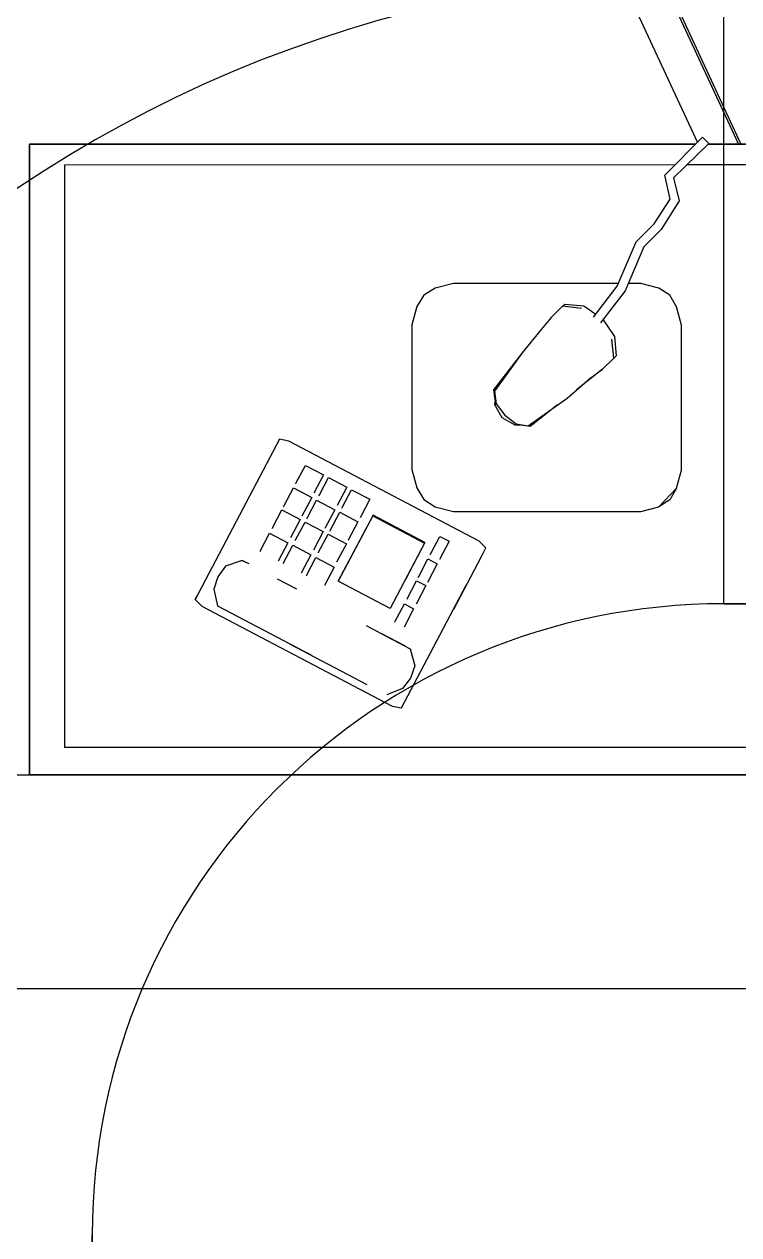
# Model space of a CAD drawing. Header units: inches. Extents: x 23 to 100097, y 11 to 104145.
# Drawn here: x 41973 to 42482, y 26194 to 27058 of the extents above; entities that cross this region are included whole.
import ezdxf

# ---------------------------------------------------------------- set-up
doc = ezdxf.new("R2010")
doc.units = ezdxf.units.IN
doc.header["$MEASUREMENT"] = 0
doc.layers.add('Divar', color=7, linetype='Continuous', lineweight=25)
doc.layers.add('TEKST', color=7, linetype='Continuous')

# ---------------------------------------------------------------- blocks, each defined once
blk = doc.blocks.new('ddddddddddddddddsss')
for p, q in [((93775.63211, -101203.08594), (93876.86776, -101422.07979)), ((93904.75251, -101420.0642), (93807.24048, -101209.12498)), ((93848.57368, -101295.14421), (93907.81223, -101423.28972)), ((93875.67415, -101423.28972), (93400.916, -101423.28972)), ((93400.916, -101423.28972), (93400.916, -101873.09425)), ((93400.98802, -101423.30631), (93875.65805, -101423.30631)), ((93400.98802, -101873.05791), (93400.98802, -101423.30631)), ((93853.72144, -101445.55134), (93880.55798, -101418.33757)), ((93885.14499, -101422.9587), (93859.98308, -101447.3389)), ((93880.55798, -101418.33757), (93885.14499, -101422.9587)), ((94361.52183, -101423.30631), (93884.78636, -101423.30631)), ((93884.80338, -101423.28972), (94361.53471, -101423.28972)), ((93906.24374, -101423.28972), (93904.75251, -101420.0642)), ((93861.14408, -101438.02027), (93425.93993, -101438.22426)), ((93425.93993, -101438.22426), (93425.93993, -101853.4599)), ((94371.63011, -101437.78995), (93869.60033, -101438.02027)), ((93857.60828, -101462.60218), (93853.72144, -101445.55134)), ((93859.98308, -101447.3389), (93864.02749, -101463.69537)), ((93846.1265, -101480.04669), (93857.60828, -101462.60218)), ((93864.02749, -101463.69537), (93851.19051, -101484.13938)), ((93833.25054, -101492.88153), (93846.1265, -101480.04669)), ((93851.19051, -101484.13938), (93838.64528, -101496.52847)), ((93819.77283, -101524.67178), (93833.25054, -101492.88153)), ((93838.64528, -101496.52847), (93825.40604, -101527.93764)), ((93690.01521, -101525.96067), (93681.93075, -101530.92941)), ((93703.01863, -101522.71398), (93690.01521, -101525.96067)), ((93820.60282, -101522.71398), (93703.01863, -101522.71398)), ((93802.95145, -101546.69994), (93819.77283, -101524.67178)), ((93836.57018, -101522.71398), (93827.60796, -101522.71398)), ((93849.39665, -101526.03163), (93836.57018, -101522.71398)), ((93857.27426, -101531.12797), (93849.39665, -101526.03163)), ((93681.93075, -101530.92941), (93676.97839, -101539.12853)), ((93825.40604, -101527.93764), (93807.95709, -101550.87017)), ((93862.03093, -101539.44267), (93857.27426, -101531.12797)), ((93676.97839, -101539.12853), (93673.37107, -101552.06608)), ((93780.6914, -101538.96803), (93772.67868, -101546.91795)), ((93780.6914, -101538.96803), (93782.33284, -101537.33896)), ((93794.26288, -101540.53759), (93780.6914, -101538.96803)), ((93782.33284, -101537.33896), (93796.07748, -101538.73714)), ((93796.07748, -101538.73714), (93804.57916, -101544.5682)), ((93865.4947, -101552.41455), (93862.03093, -101539.44267)), ((93673.37107, -101552.06608), (93673.37107, -101655.46345)), ((93772.67868, -101546.91795), (93765.66588, -101555.48729)), ((93809.67421, -101548.61368), (93817.7355, -101560.55616)), ((93865.4947, -101655.90805), (93865.4947, -101552.41455)), ((93765.66588, -101555.48729), (93752.0929, -101572.17535)), ((93817.7355, -101560.55616), (93819.02954, -101574.30824)), ((93817.38774, -101575.93702), (93815.92118, -101562.35689)), ((93752.0929, -101572.17535), (93731.64868, -101598.52137)), ((93752.0929, -101572.17535), (93732.20507, -101599.58023)), ((93809.37509, -101583.8878), (93817.38774, -101575.93702)), ((93819.02954, -101574.30824), (93817.38774, -101575.93702)), ((93809.37509, -101583.8878), (93790.82665, -101598.58545)), ((93800.2681, -101590.34656), (93809.37509, -101583.8878)), ((93784.11819, -101604.43882), (93800.2681, -101590.34656)), ((93731.64868, -101598.52137), (93732.92133, -101608.9804)), ((93732.20507, -101599.58023), (93733.47973, -101608.42623)), ((93756.35976, -101624.23881), (93784.11819, -101604.43882)), ((93732.65711, -101609.24305), (93732.69989, -101607.15593)), ((93737.76469, -101618.53765), (93732.65711, -101609.24305)), ((93732.69989, -101607.15593), (93732.70868, -101609.19126)), ((93732.70575, -101607.20972), (93732.79423, -101609.10629)), ((93733.47973, -101608.42623), (93739.7267, -101616.5913)), ((93777.31403, -101609.29226), (93757.73756, -101624.80415)), ((93747.02224, -101623.71496), (93737.76469, -101618.53765)), ((93739.7267, -101616.5913), (93747.84514, -101622.89814)), ((93750.05185, -101623.64715), (93747.02224, -101623.71496)), ((93749.99935, -101623.63886), (93747.07409, -101623.66346)), ((93747.15964, -101623.57849), (93749.95629, -101623.62655)), ((93747.28681, -101623.45261), (93749.91731, -101623.62655)), ((93757.73756, -101624.80415), (93747.481, -101623.25977)), ((93747.84514, -101622.89814), (93756.35976, -101624.23881)), ((93579.11917, -101633.72225), (93560.37597, -101669.29849)), ((93585.76783, -101635.04118), (93579.11917, -101633.72225)), ((93721.36165, -101706.48579), (93585.76783, -101635.04118)), ((93591.0108, -101664.73059), (93597.50504, -101652.40416)), ((93597.50504, -101652.40416), (93610.49143, -101659.24343)), ((93673.37107, -101655.46345), (93676.98132, -101668.53804)), ((93862.02478, -101668.77006), (93865.4947, -101655.90805)), ((93565.07899, -101660.37182), (93518.9314, -101747.96375)), ((93590.6182, -101665.47588), (93591.0108, -101664.73059)), ((93610.49143, -101659.24343), (93603.60438, -101672.31573)), ((93607.4815, -101673.40492), (93613.97573, -101661.07792)), ((93613.97573, -101661.07792), (93626.9622, -101667.91748)), ((93582.4444, -101680.98978), (93589.0309, -101668.48825)), ((93589.0309, -101668.48825), (93602.01737, -101675.32724)), ((93607.0886, -101674.15022), (93607.4815, -101673.40492)), ((93626.9622, -101667.91748), (93620.07479, -101680.98978)), ((93623.95219, -101682.07897), (93630.44642, -101669.75226)), ((93630.44642, -101669.75226), (93643.4329, -101676.59181)), ((93676.98132, -101668.53804), (93681.91609, -101676.85789)), ((93849.35502, -101681.99286), (93862.02478, -101668.77006)), ((93862.02478, -101668.77006), (93857.24265, -101676.98263)), ((93581.97297, -101681.88499), (93582.4444, -101680.98978)), ((93602.01737, -101675.32724), (93594.95944, -101688.72484)), ((93598.91509, -101689.66411), (93605.5016, -101677.16259)), ((93605.5016, -101677.16259), (93618.48806, -101684.00158)), ((93623.55901, -101682.82484), (93623.95219, -101682.07897)), ((93643.4329, -101676.59181), (93636.93866, -101688.91825)), ((93681.91609, -101676.85789), (93690.00234, -101681.92619)), ((93690.00234, -101681.92619), (93703.06699, -101685.24841)), ((93836.56725, -101685.24841), (93849.35502, -101681.99286)), ((93857.24265, -101676.98263), (93849.35502, -101681.99286)), ((93574.03592, -101696.94971), (93580.78851, -101684.13347)), ((93580.78851, -101684.13347), (93593.77498, -101690.97246)), ((93593.77498, -101690.97246), (93586.8149, -101704.18352)), ((93598.44345, -101690.55933), (93598.91509, -101689.66411)), ((93618.48806, -101684.00158), (93611.90149, -101696.50311)), ((93615.38579, -101698.33816), (93621.97229, -101685.83664)), ((93645.82757, -101687.96295), (93620.99525, -101735.09659)), ((93621.97229, -101685.83664), (93634.95876, -101692.67563)), ((93636.93866, -101688.91825), (93636.5452, -101689.66411)), ((93645.53725, -101688.51399), (93682.41562, -101707.93546)), ((93682.70566, -101707.38501), (93645.82757, -101687.96295)), ((93703.06699, -101685.24841), (93836.56725, -101685.24841)), ((93573.82821, -101697.34396), (93574.03592, -101696.94971)), ((93590.50662, -101705.62376), (93597.25921, -101692.80752)), ((93597.25921, -101692.80752), (93610.24567, -101699.64679)), ((93610.24567, -101699.64679), (93603.28531, -101712.85786)), ((93611.90149, -101696.50311), (93611.42956, -101697.39889)), ((93614.91386, -101699.23423), (93615.38579, -101698.33816)), ((93620.99525, -101735.09659), (93640.64583, -101697.798)), ((93634.95876, -101692.67563), (93628.37225, -101705.17744)), ((93565.26295, -101713.59714), (93572.05574, -101700.70824)), ((93572.05574, -101700.70824), (93585.04242, -101707.54751)), ((93585.04242, -101707.54751), (93578.14564, -101720.63784)), ((93590.29891, -101706.01801), (93590.50662, -101705.62376)), ((93606.97731, -101714.29809), (93613.72997, -101701.48128)), ((93613.72997, -101701.48128), (93626.71637, -101708.32084)), ((93626.71637, -101708.32084), (93619.756, -101721.53191)), ((93628.37225, -101705.17744), (93627.89997, -101706.0738)), ((93682.70566, -101707.38501), (93657.87298, -101754.51921)), ((93682.41562, -101707.93546), (93669.00643, -101733.38741)), ((93682.41562, -101707.93546), (93682.70566, -101707.38501)), ((93686.95249, -101715.27313), (93693.40953, -101703.01708)), ((93700.06112, -101706.52041), (93693.15175, -101719.63476)), ((93693.40953, -101703.01708), (93700.06112, -101706.52041)), ((93726.22024, -101711.19131), (93721.36165, -101706.48579)), ((93565.15924, -101713.79827), (93565.26295, -101713.59714)), ((93581.73365, -101722.27606), (93588.52643, -101709.38257)), ((93588.52643, -101709.38257), (93601.51312, -101716.22156)), ((93601.51312, -101716.22156), (93594.61633, -101729.31217)), ((93606.76931, -101714.69292), (93606.97731, -101714.29809)), ((93686.50016, -101716.13144), (93686.95249, -101715.27313)), ((93720.3108, -101722.40852), (93723.4394, -101716.47018)), ((93723.4394, -101716.47018), (93724.95288, -101713.59714)), ((93724.95288, -101713.59714), (93725.99236, -101711.62447)), ((93725.99236, -101711.62447), (93726.22024, -101711.19131)), ((93540.62897, -101724.31711), (93535.20347, -101731.8848)), ((93552.52232, -101720.15518), (93540.62897, -101724.31711)), ((93552.52232, -101720.15518), (93553.03358, -101720.42412)), ((93553.85563, -101720.85699), (93552.52232, -101720.15518)), ((93553.03358, -101720.42412), (93555.48719, -101721.71587)), ((93557.44156, -101722.74555), (93553.85563, -101720.85699)), ((93581.62994, -101722.47289), (93581.73365, -101722.27606)), ((93598.20434, -101730.94982), (93604.99712, -101718.05691)), ((93604.99712, -101718.05691), (93617.98388, -101724.8959)), ((93617.98388, -101724.8959), (93611.08674, -101737.98622)), ((93678.29231, -101731.71028), (93684.90872, -101719.15182)), ((93691.56031, -101722.65514), (93684.53492, -101735.99065)), ((93684.90872, -101719.15182), (93691.56031, -101722.65514)), ((93703.20732, -101754.87255), (93720.3108, -101722.40852)), ((93535.20347, -101731.8848), (93532.32242, -101740.79346)), ((93577.48825, -101733.30301), (93591.09284, -101740.46787)), ((93598.10063, -101731.14723), (93598.20434, -101730.94982)), ((93669.96559, -101747.51543), (93676.72233, -101734.69089)), ((93676.72233, -101734.69089), (93683.37392, -101738.19364)), ((93677.88304, -101732.48676), (93678.29231, -101731.71028)), ((93532.32242, -101740.79346), (93534.78305, -101752.51449)), ((93657.87298, -101754.51921), (93620.99525, -101735.09659)), ((93666.03247, -101825.43282), (93712.18006, -101737.84088)), ((93683.37392, -101738.19364), (93676.41941, -101751.39383)), ((93518.9314, -101747.96375), (93519.83642, -101746.24571)), ((93519.08518, -101747.67136), (93518.9314, -101747.96375)), ((93518.9314, -101747.96375), (93523.78005, -101752.69932)), ((93519.83642, -101746.24571), (93519.08518, -101747.67136)), ((93661.24827, -101764.06158), (93668.04606, -101751.15923)), ((93668.04606, -101751.15923), (93674.69758, -101754.66198)), ((93669.76783, -101747.89108), (93669.96559, -101747.51543)), ((93523.78005, -101752.69932), (93659.40262, -101824.08871)), ((93534.78305, -101752.51449), (93601.47034, -101787.63527)), ((93674.69758, -101754.66198), (93667.80902, -101767.73714)), ((93640.87142, -101766.68314), (93658.56649, -101776.00206)), ((93661.15779, -101764.23411), (93661.24827, -101764.06158)), ((93651.96239, -101772.52392), (93672.27122, -101783.21956)), ((93667.81904, -101780.87467), (93651.96239, -101772.52392)), ((93586.21844, -101779.60237), (93641.41316, -101808.67094)), ((93601.47034, -101787.63527), (93598.93798, -101786.30146)), ((93668.81103, -101781.39738), (93667.81904, -101780.87467)), ((93672.27122, -101783.21956), (93675.56304, -101795.37834)), ((93675.56304, -101795.37834), (93672.38873, -101804.13221)), ((93666.67084, -101811.54655), (93655.61306, -101816.14851)), ((93672.38873, -101804.13221), (93666.67084, -101811.54655)), ((93659.40262, -101824.08871), (93666.03247, -101825.43282)), ((93425.93993, -101853.4599), (94582.63866, -101853.4599)), ((93400.916, -101873.09425), (93400.98802, -101873.05791)), ((94602.23667, -101873.05791), (93400.98802, -101873.05791))]:
    blk.add_line(p, q)
at = {"layer": 'Divar'}
blk.add_lwpolyline([(93326.90757, -101873.05791), (95865.90351, -101873.05791), (95865.90351, -102025.82122), (93326.90757, -102025.82122)], close=True, dxfattribs=at)

msp = doc.modelspace()

# ---------------------------------------------------------------- linework, layer by layer
at = {"color": 3, "ltscale": 500}
msp.add_line((42471.11, 26644.21), (42471.11, 27544.21), dxfattribs=at)
for radius in [1350, 900, 450]:
    msp.add_arc((42471.11, 26194.21), radius, 90, 180, dxfattribs=at)
at = {"layer": 'TEKST', "color": 3, "lineweight": 35, "ltscale": 0.95}
for p, q in [((47516.86, 26644.21), (42471.11, 26644.21)), ((42021.11, 26194.21), (42021.11, 23049.87))]:
    msp.add_line(p, q, dxfattribs=at)

# ---------------------------------------------------------------- block references
at = {"layer": 'Divar'}
msp.add_blockref('ddddddddddddddddsss', (-51424.54, 128395.33), dxfattribs=at)

doc.saveas('drawing.dxf')
